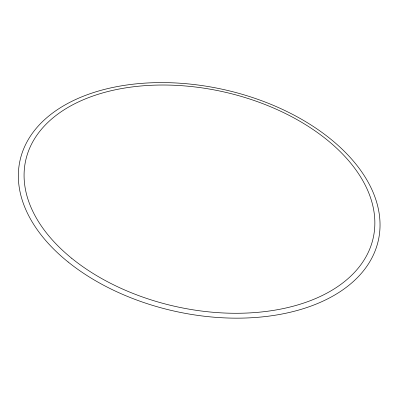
<?xml version="1.0" encoding="UTF-8"?>
<svg xmlns="http://www.w3.org/2000/svg" width="400" height="400" viewBox="0 0 400 400"><rect width="100%" height="100%" fill="white"/><g stroke="black" fill="none" stroke-linecap="round" stroke-linejoin="round"><path stroke-width="0.6" d="M68.13 262.005A183.565 113.5 12.6 0 0 372.64 256.49A183.565 113.5 12.6 0 0 156.8 82.64A183.565 113.5 12.6 0 0 68.13 262.005M71.7 258.285A178.03 109.965 12.6 0 0 367.41 254.11A178.03 109.965 12.6 0 0 159.28 85.045A178.03 109.965 12.6 0 0 71.7 258.285"/></g></svg>
